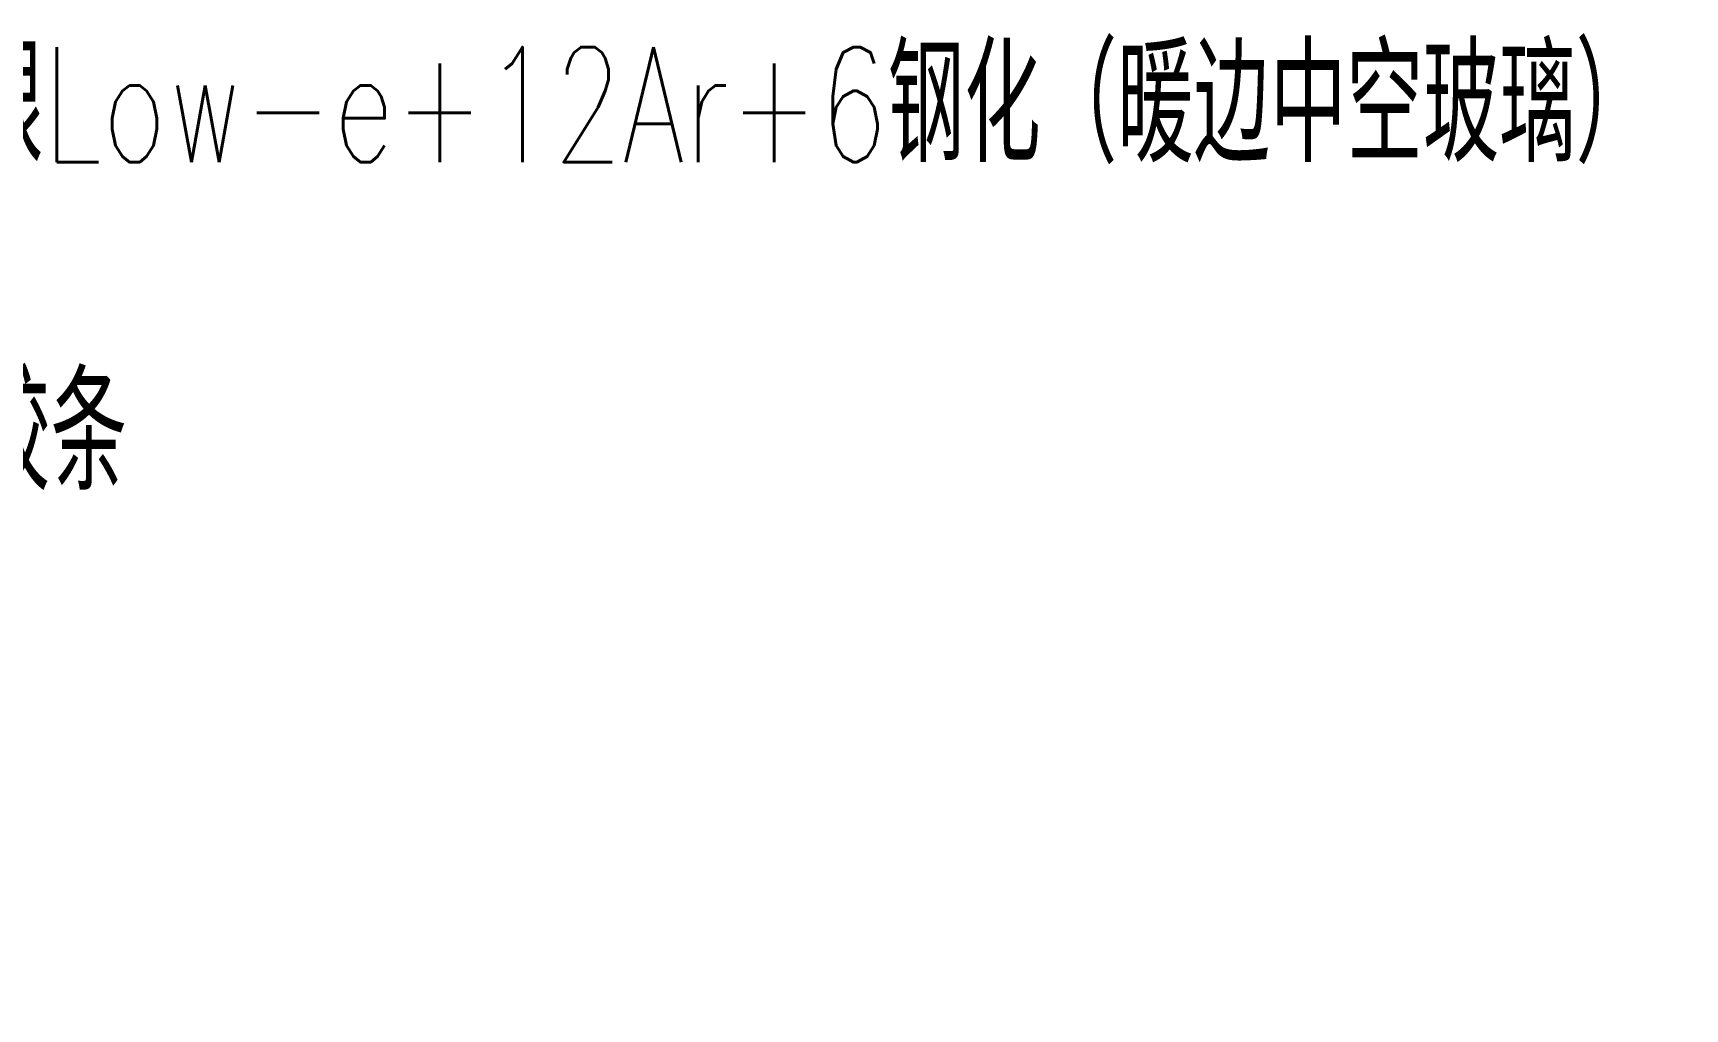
# Model space of a CAD drawing. Extents: x -160106 to 966792, y -663931 to 1550022.
# Drawn here: x -47416.9 to -47265.9, y -86037 to -85947.8 of the extents above; entities that cross this region are included whole.
import ezdxf
from ezdxf.enums import TextEntityAlignment as Align
from ezdxf.xclip import XClip

# ---------------------------------------------------------------- set-up
doc = ezdxf.new("R2010")
doc.units = 0
doc.linetypes.add('ZN-DASH', pattern=[0.35, 0.25, -0.1])
doc.layers.add('!ZN1-填充-8', color=8, linetype='Continuous')
doc.layers.add('!ZN1-文字-7', color=7, linetype='Continuous')
doc.styles.add('ZNTextStyle', font='ROMANS.shx', dxfattribs={"width": 0.7, "bigfont": 'CHINESE.shx'})

# ---------------------------------------------------------------- blocks, each defined once
blk = doc.blocks.new('20250911173917', base_point=(58371.56, -166296.54))
at = {"color": 4, "linetype": 'ZN-DASH', "ltscale": 30, "const_width": 3, "elevation": 0}
blk.add_lwpolyline([(58227.1, -166196.54), (55011.32, -166196.54)], dxfattribs=at)
blk = doc.blocks.new('20250910150331')
at = {"layer": '!ZN1-填充-8', "ltscale": 40}
blk.add_blockref('20250911173917', (719.84, 0), dxfattribs=at)

msp = doc.modelspace()

# ---------------------------------------------------------------- block references
at = {"ltscale": 200}
ref = msp.add_blockref('20250910150331', (-45948.86, -86135.54), dxfattribs=at)
XClip(ref).set_block_clipping_path([(-44.1965398989, -536.4070034617), (1092.7044166299, 445.7765599565)])

# ---------------------------------------------------------------- texts
at = {"layer": '!ZN1-文字-7', "ltscale": 20, "style": 'ZNTextStyle', "width": 0.7}
for s, p in [('6钢化双银Low-e+12Ar+6钢化（暖边中空玻璃）', (-47450.18, -85954.39)), ('三元乙丙胶条', (-47450.18, -85984.39))]:
    msp.add_text(s, height=10.5, dxfattribs=at).set_placement(p, align=Align.MIDDLE_LEFT)

doc.saveas('drawing.dxf')
